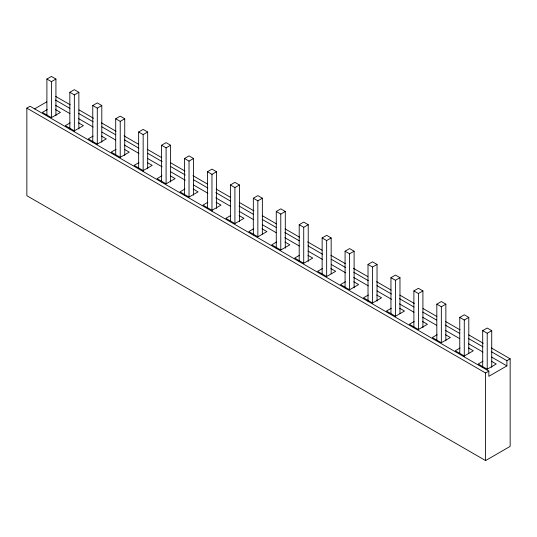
<?xml version="1.0" encoding="UTF-8"?>
<svg xmlns="http://www.w3.org/2000/svg" width="537" height="537" viewBox="0 0 537 537"><rect width="100%" height="100%" fill="white"/><g stroke="black" fill="none" stroke-linecap="round" stroke-linejoin="round"><path stroke-width="0.81" d="M46.9 114.905L46.9 79.04L51.411 76.429L55.929 79.04L55.929 115.744M46.9 79.04L51.411 81.644L55.929 79.04M491.281 347.902L510.15 358.797L510.15 446.388L485.589 460.571L26.85 195.716L26.85 108.132L30.099 106.252L488.838 371.101L488.838 376.316L506.901 365.892L506.901 360.676L491.657 351.876M34.435 108.964L46.719 101.876M69.837 128.987L69.837 92.283L74.348 89.672L78.865 92.283L78.865 128.987M47.243 109.595L42.383 112.408L51.411 117.616L60.439 112.408L55.579 109.595M69.837 92.283L74.348 94.888L78.865 92.283M92.773 142.224L92.773 105.52L97.284 102.916L101.802 105.52L101.802 142.224M70.179 122.839L65.319 125.645L74.348 130.86L83.383 125.645L78.516 122.839M92.773 105.52L97.284 108.132L101.802 105.52M115.71 154.636L115.71 118.764L120.221 116.16L124.738 118.764L124.738 155.468M93.116 136.083L88.256 138.888L97.284 144.104L106.319 138.888L101.453 136.083M115.71 118.764L120.221 121.369L124.738 118.764M138.647 168.712L138.647 132.008L143.157 129.404L147.675 132.008L147.675 168.712M116.052 149.326L111.193 152.132L120.221 157.348L129.256 152.132L124.389 149.326M138.647 132.008L143.157 134.612L147.675 132.008M161.583 181.956L161.583 145.252L166.094 142.641L170.612 145.252L170.612 181.956M138.989 162.57L134.129 165.376L143.157 170.591L152.193 165.376L147.326 162.57M161.583 145.252L166.094 147.856L170.612 145.252M184.52 195.2L184.52 158.496L189.031 155.884L193.548 158.496L193.548 195.2M161.926 175.807L157.066 178.62L166.094 183.829L175.129 178.62L170.263 175.807M184.52 158.496L189.031 161.1L193.548 158.496M207.457 208.437L207.457 171.733L211.967 169.128L216.485 171.733L216.485 208.437M184.869 189.051L180.002 191.863L189.031 197.072L198.066 191.863L193.199 189.051M207.457 171.733L211.967 174.344L216.485 171.733M230.393 221.68L230.393 184.976L234.911 182.372L239.421 184.976L239.421 221.68M207.806 202.295L202.939 205.1L211.967 210.316L221.002 205.1L216.136 202.295M230.393 184.976L234.911 187.588L239.421 184.976M253.33 234.924L253.33 198.22L257.847 195.616L262.358 198.22L262.358 234.092M230.742 215.538L225.876 218.344L234.911 223.56L243.939 218.344L239.072 215.538M253.33 198.22L257.847 200.825L262.358 198.22M276.266 248.168L276.266 211.464L280.784 208.853L285.295 211.464L285.295 248.168M253.679 228.782L248.812 231.588L257.847 236.804L266.876 231.588L262.009 228.782M276.266 211.464L280.784 214.068L285.295 211.464M299.203 261.412L299.203 224.708L303.72 222.096L308.231 224.708L308.231 261.412M276.615 242.026L271.749 244.832L280.784 250.041L289.812 244.832L284.952 242.026M299.203 224.708L303.72 227.312L308.231 224.708M322.14 273.816L322.14 237.945L326.657 235.34L331.168 237.945L331.168 273.816M299.552 255.263L294.685 258.075L303.72 263.284L312.749 258.075L307.889 255.263M322.14 237.945L326.657 240.556L331.168 237.945M345.076 287.892L345.076 251.188L349.594 248.584L354.105 251.188L354.105 287.892M322.489 268.507L317.622 271.313L326.657 276.528L335.685 271.313L330.826 268.507M345.076 251.188L349.594 253.8L354.105 251.188M368.013 301.136L368.013 264.432L372.53 261.828L377.041 264.432L377.041 301.136M345.425 281.75L340.559 284.556L349.594 289.772L358.622 284.556L353.762 281.75M368.013 264.432L372.53 267.037L377.041 264.432M390.949 313.548L390.949 277.676L395.467 275.072L399.978 277.676L399.978 313.548M368.362 294.994L363.495 297.8L372.53 303.016L381.559 297.8L376.699 294.994M390.949 277.676L395.467 280.28L399.978 277.676M413.886 327.624L413.886 290.92L418.404 288.309L422.914 290.92L422.914 327.624M391.298 308.238L386.439 311.044L395.467 316.253L404.495 311.044L399.635 308.238M413.886 290.92L418.404 293.524L422.914 290.92M436.823 340.028L436.823 304.157L441.34 301.552L445.858 304.157L445.858 340.867M414.235 321.475L409.375 324.288L418.404 329.496L427.432 324.288L422.572 321.475M436.823 304.157L441.34 306.768L445.858 304.157M459.759 353.272L459.759 317.401L464.277 314.796L468.794 317.401L468.794 353.272M437.172 334.719L432.312 337.525L441.34 342.74L450.368 337.525L445.509 334.719M459.759 317.401L464.277 320.012L468.794 317.401M482.696 367.348L482.696 330.644L487.213 328.04L491.731 330.644L491.731 367.348M460.108 347.963L455.248 350.768L464.277 355.984L473.305 350.768L468.445 347.963M482.696 330.644L487.213 333.249L491.731 330.644M483.045 361.206L478.185 364.012L487.213 369.228L496.242 364.012L491.382 361.206M26.85 108.132L485.589 372.98L488.838 371.101M506.901 360.676L510.15 358.797M55.767 96.465L70.287 104.843M78.993 109.87L93.512 118.254M101.493 122.866L116.012 131.243M124 135.854L138.512 144.238M147.225 149.266L161.744 157.65M170.451 162.677L184.97 171.055M192.951 175.666L207.47 184.05M216.183 189.078L230.695 197.462M239.408 202.489L253.927 210.866M262.633 215.894L276.427 223.862M285.134 228.89L299.653 237.267M307.641 241.878L322.153 250.262M330.866 255.29L345.385 263.674M353.366 268.278L367.885 276.662M376.591 281.69L391.111 290.074M399.823 295.102L414.336 303.479M423.049 308.513L436.836 316.474M445.549 321.502L460.068 329.886M468.774 334.913L483.293 343.291M55.418 100.016L69.938 108.4M78.65 113.428L93.163 121.805M101.876 126.839L115.663 134.8M124.376 139.828L138.895 148.212M147.601 153.24L162.12 161.617M170.833 166.651L185.346 175.028M193.333 179.64L207.846 188.017M215.834 192.629L230.353 201.013M239.059 206.04L253.578 214.424M262.284 219.452L276.078 227.413M284.791 232.44L299.304 240.824M308.016 245.852L322.536 254.236M331.242 259.264L345.761 267.641M353.742 272.252L368.261 280.636M376.974 285.664L391.486 294.041M399.474 298.653L413.993 307.036M422.7 312.064L436.494 320.025M445.2 325.053L459.719 333.437M468.432 338.464L482.944 346.848M55.418 105.232L69.938 113.609M78.65 118.643L93.163 127.021M101.876 132.048L115.663 140.009M124.376 145.044L138.895 153.421M147.601 158.449L162.12 166.832M170.833 171.86L185.346 180.244M193.333 184.856L207.846 193.233M215.834 197.844L230.353 206.228M239.059 211.256L253.578 219.633M262.284 224.661L276.078 232.628M284.791 237.656L299.304 246.033M308.016 251.068L322.536 259.445M331.242 264.473L345.761 272.856M353.742 277.468L368.261 285.845M376.974 290.879L391.486 299.257M399.474 303.868L413.993 312.252M422.7 317.28L436.494 325.241M445.2 330.268L459.719 338.652M468.432 343.68L482.944 352.057M491.657 357.092L506.901 365.892M487.213 333.249L487.213 369.12M485.589 372.98L485.589 460.571M464.277 320.012L464.277 356.716M441.34 306.768L441.34 342.64M418.404 293.524L418.404 329.396M395.467 280.28L395.467 316.152M372.53 267.037L372.53 302.908M349.594 253.8L349.594 289.665M326.657 240.556L326.657 276.427M303.72 227.312L303.72 263.184M280.784 214.068L280.784 249.94M257.847 200.825L257.847 236.696M234.911 187.588L234.911 223.452M211.967 174.344L211.967 211.048M189.031 161.1L189.031 196.972M166.094 147.856L166.094 183.728M143.157 134.612L143.157 171.316M120.221 121.369L120.221 157.24M97.284 108.132L97.284 143.997M74.348 94.888L74.348 131.592M51.411 81.644L51.411 117.516"/></g></svg>
